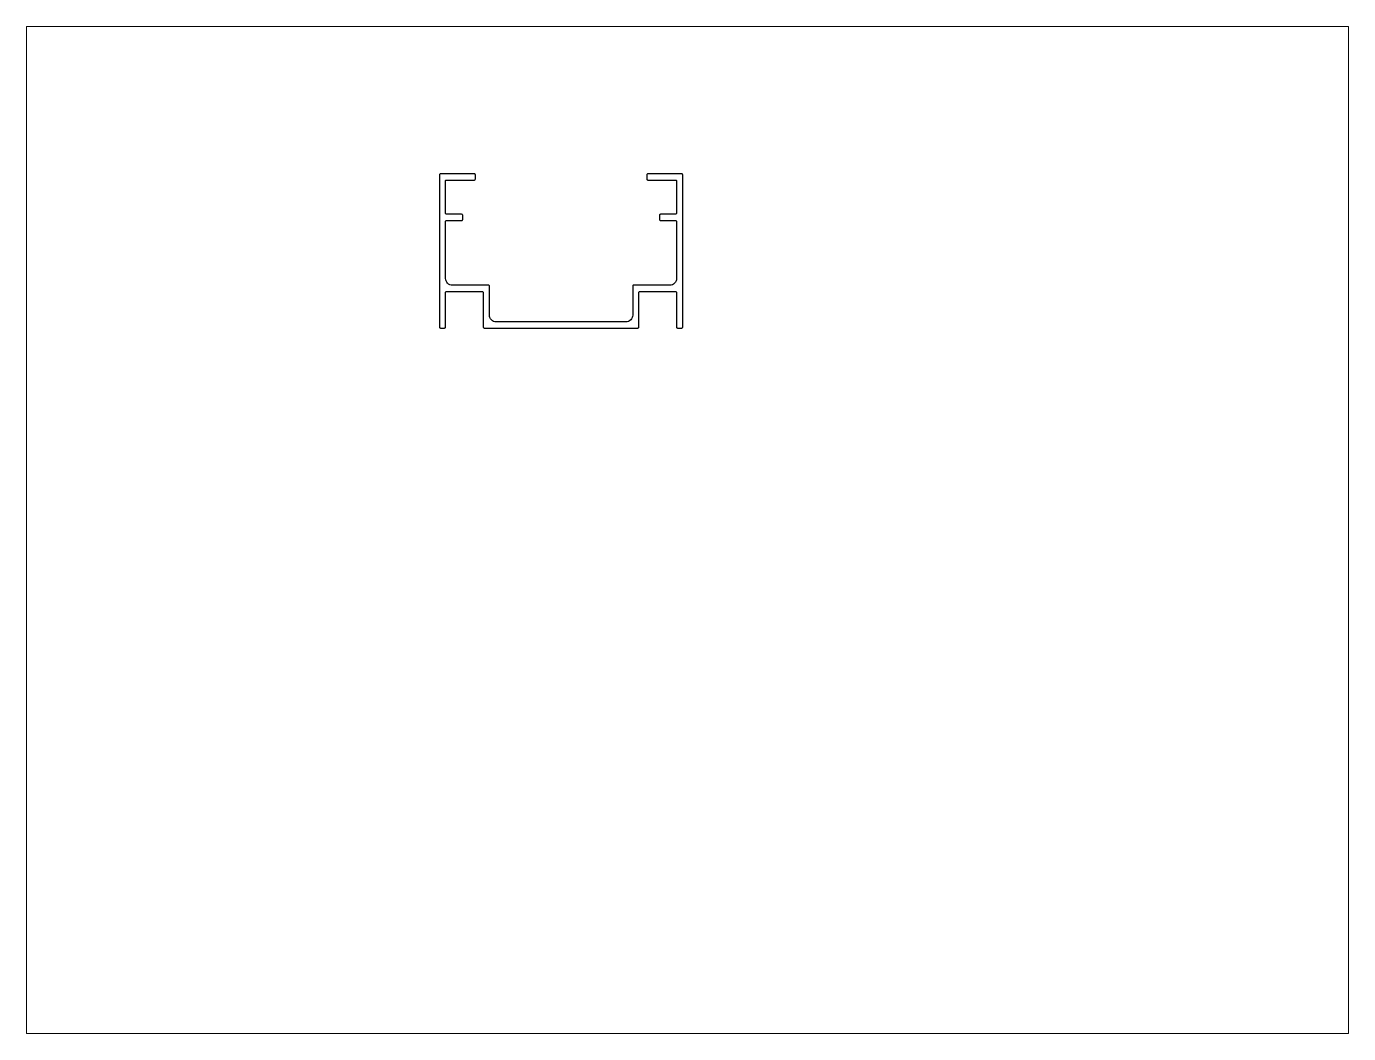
# Paper-space layout 'Layout1' of a CAD drawing. Extents: x 27 to 240, y 20 to 183.
# The model-space entities are those that its viewports show. They can reach past a viewport. Long polylines and large blocks are cut down to what shows.
import ezdxf

# ---------------------------------------------------------------- set-up
doc = ezdxf.new("R2010")
doc.units = 0
doc.header["$LTSCALE"] = 15
doc.layers.get('0').update_dxf_attribs({"linetype": 'CONTINUOUS'})

msp = doc.modelspace()

# ---------------------------------------------------------------- linework, layer by layer
at = {"color": 0, "linetype": 'CONTINUOUS', "ltscale": 0.05}
msp.add_lwpolyline([(185.32, 201.73), (174.82, 201.73, 0.414214), (174.52, 201.43), (174.52, 193.03, -0.414214), (172.52, 191.03), (134.72, 191.03, -0.414214), (132.72, 193.03), (132.72, 201.43, 0.414214), (132.42, 201.73), (121.92, 201.73, -0.414214), (119.92, 203.73), (119.92, 220.33, -0.414214), (120.22, 220.63), (124.62, 220.63, 0.414214), (124.92, 220.93), (124.92, 222.13, 0.414214), (124.62, 222.43), (120.22, 222.43, -0.414214), (119.92, 222.73), (119.92, 232.13, -0.414214), (120.22, 232.43), (128.32, 232.43, 0.414214), (128.62, 232.73), (128.62, 233.93, 0.414214), (128.32, 234.23), (118.42, 234.23, 0.414214), (118.12, 233.93), (118.12, 189.53, 0.414214), (118.42, 189.23), (119.62, 189.23, 0.414214), (119.92, 189.53), (119.92, 199.63, -0.414214), (120.22, 199.93), (130.62, 199.93, -0.414214), (130.92, 199.63), (130.92, 189.53, 0.414214), (131.22, 189.23), (176.02, 189.23, 0.414214), (176.32, 189.53), (176.32, 199.63, -0.414214), (176.62, 199.93), (187.02, 199.93, -0.414214), (187.32, 199.63), (187.32, 189.53, 0.414214), (187.62, 189.23), (188.82, 189.23, 0.414214), (189.12, 189.53), (189.12, 233.93, 0.414214), (188.82, 234.23), (178.92, 234.23, 0.414214), (178.62, 233.93), (178.62, 232.73, 0.414214), (178.92, 232.43), (187.02, 232.43, -0.414214), (187.32, 232.13), (187.32, 222.73, -0.414214), (187.02, 222.43), (182.62, 222.43, 0.414214), (182.32, 222.13), (182.32, 220.93, 0.414214), (182.62, 220.63), (187.02, 220.63, -0.414214), (187.32, 220.33), (187.32, 203.73, -0.414214)], format="xyb", close=True, dxfattribs=at)

psp = doc.layouts.get("Layout1")

# ---------------------------------------------------------------- viewports
at = {"layer": '0', "color": 0, "linetype": 'BYBLOCK', "ltscale": 0.05}
psp.add_viewport(center=(133.35, 101.6), size=(213.36, 162.56), view_center_point=(190.51, 130.3), view_height=293.8955, dxfattribs=at)

doc.saveas('drawing.dxf')
